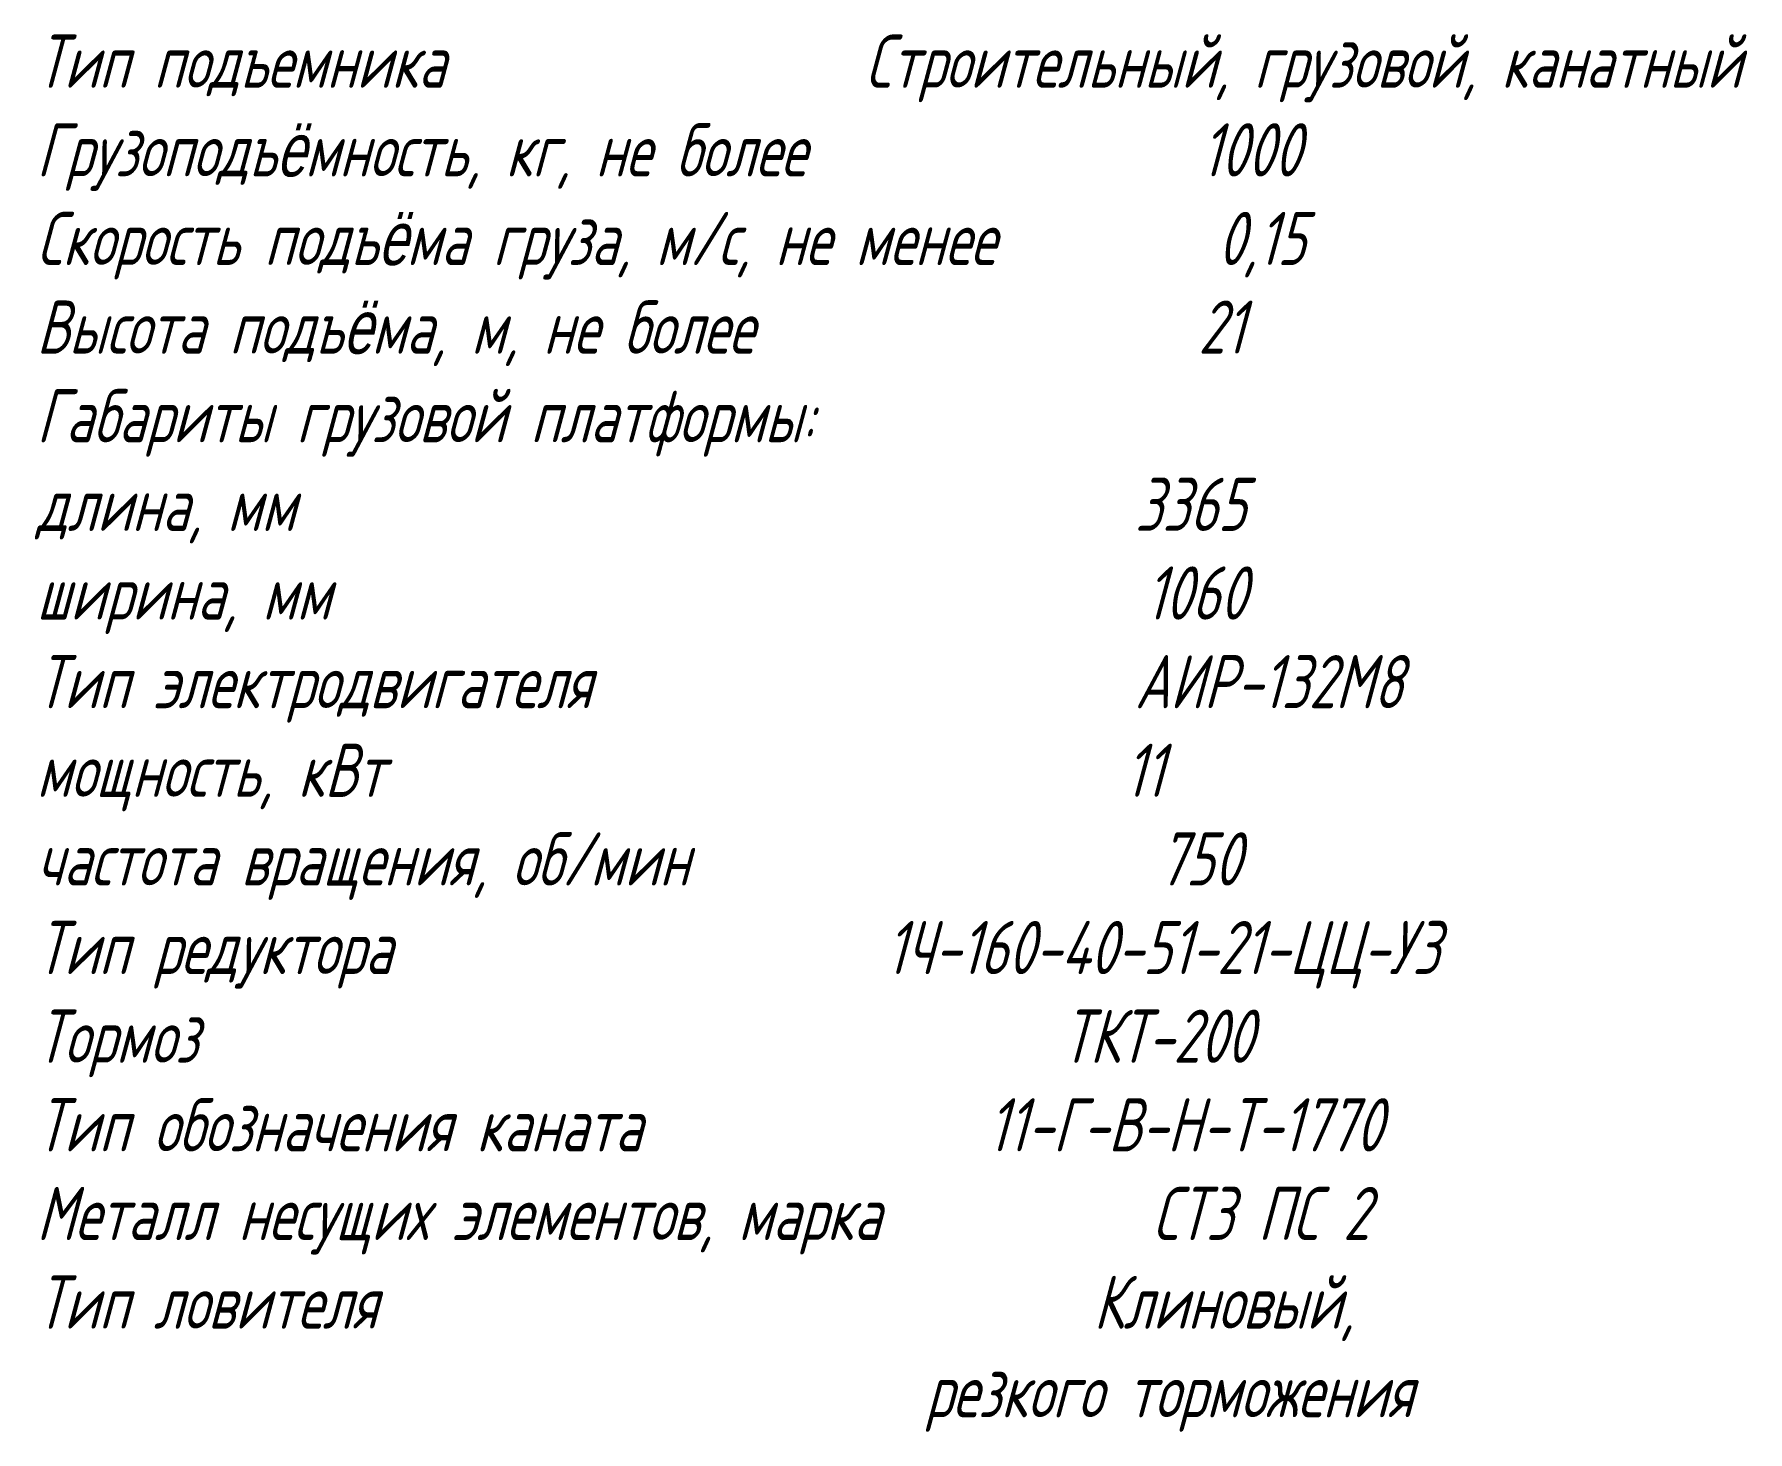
# Model space of a CAD drawing. Header units: millimetres. Extents: x 5763 to 12018931, y 39842 to 3600577.
# Drawn here: x 1269699 to 1287415, y 667100 to 681556 of the extents above; entities that cross this region are included whole.
import ezdxf

# ---------------------------------------------------------------- set-up
doc = ezdxf.new("R2010")
doc.units = ezdxf.units.MM
doc.styles.get("Standard").update_dxf_attribs({"font": 'romans.shx', "width": 0.7, "oblique": 15, "height": 500})

msp = doc.modelspace()

# ---------------------------------------------------------------- texts
at = {"insert": (1269721.97345, 681552.39004), "char_height": 550, "width": 24896.0469677, "attachment_point": 1}
msp.add_mtext('Тип подъемника                 Строительный, грузовой, канатный\\PГрузоподъ{\\fArial|b0|i0|c204|p34;ё}мность, кг, не более                1000\\PСкорость подъ{\\fArial|b0|i0|c204|p34;ё}ма груза, м/с, не менее         0,15\\PВысота подъ{\\fArial|b0|i0|c204|p34;ё}ма, м, не более                  21\\PГабариты грузовой платформы:\\Pдлина, мм                                  3365\\Pширина, мм                                 1060\\PТип электродвигателя                      АИР-132М8\\Pмощность, кВт                              11\\Pчастота вращения, об/мин                   750\\PТип редуктора                    1Ч-160-40-51-21-ЦЦ-УЗ\\PТормоз                                   ТКТ-200\\PТип обозначения каната              11-Г-В-Н-Т-1770\\PМеталл несущих элементов, марка           СТЗ ПС 2\\PТип ловителя                             Клиновый,\\P                                    резкого торможения', dxfattribs=at)

doc.saveas('drawing.dxf')
